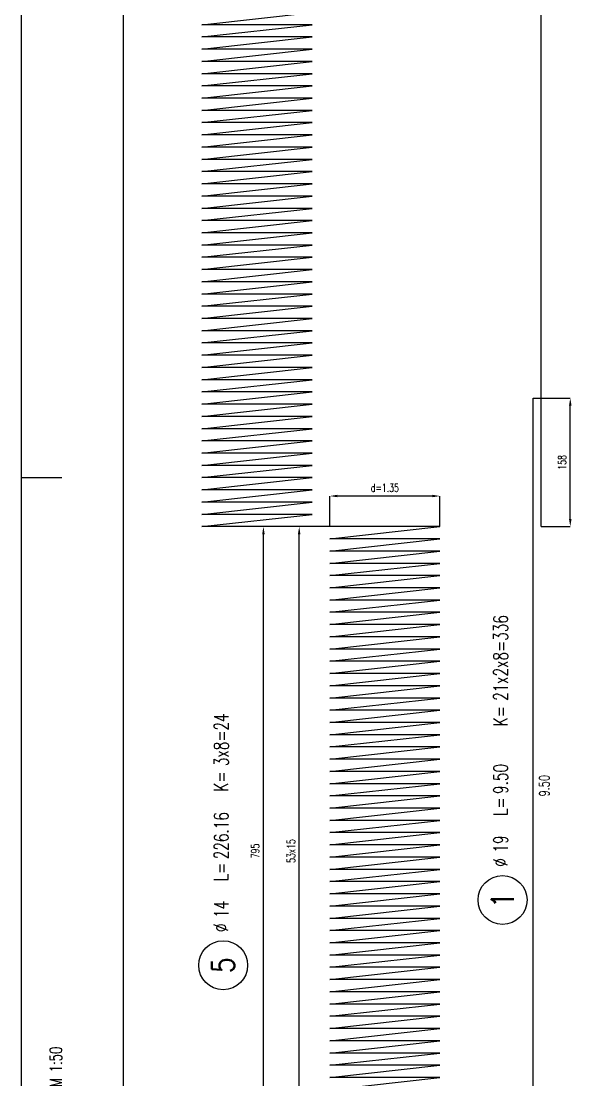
# Model space of a CAD drawing. Extents: x 0 to 12346, y 0 to 3567.
# Drawn here: x 0 to 682, y 737 to 2034 of the extents above; entities that cross this region are included whole.
import ezdxf
from ezdxf.enums import TextEntityAlignment as Align

# ---------------------------------------------------------------- set-up
doc = ezdxf.new("R2010")
doc.units = 0
doc.header["$LTSCALE"] = 50
doc.header["$PDMODE"] = 34
doc.header["$PDSIZE"] = 5
doc.layers.get('DEFPOINTS').update_dxf_attribs({"linetype": 'CONTINUOUS'})
for name, color, linetype in [('ARM', 1, 'CONTINUOUS'), ('ARM-I', 6, 'CONTINUOUS'), ('BETON', 7, 'CONTINUOUS'), ('FILE', 8, 'CONTINUOUS'), ('KOTE', 4, 'CONTINUOUS'), ('TANKO', 8, 'CONTINUOUS')]:
    doc.layers.add(name, color=color, linetype=linetype)
doc.styles.add('KOTE', font='romans.shx', dxfattribs={"width": 0.7})
doc.styles.get("Standard").update_dxf_attribs({"font": 'romans.shx', "width": 0.9})
doc.dimstyles.new('M-50', dxfattribs={"dimscale": 50, "dimtxt": 0.2, "dimasz": 0.185, "dimexe": 0, "dimexo": 0, "dimgap": 0.1, "dimtad": 1, "dimdec": 0, "dimzin": 0, "dimdsep": 46, "dimtxsty": 'KOTE', "dimcen": 0.09, "dimclrd": 256, "dimclre": 256, "dimclrt": 2, "dimadec": 0, "dimazin": 0, "dimtfac": 1, "dimtdec": 0, "dimtix": 1, "dimtmove": 2, "dimatfit": 3, "dimfxl": 0, "dimtolj": 1, "dimtzin": 0, "dimarcsym": 0})

# ---------------------------------------------------------------- blocks, each defined once
blk = doc.blocks.new('*D321')
at = {"layer": 'DEFPOINTS', "color": 0}
for p in [(340.8, 1415), (378.3, 1415), (378.3, 620)]:
    blk.add_point(p, dxfattribs=at)
at = {"layer": 'KOTE', "lineweight": -2}
for p, q in [((378.3, 1415), (340.8, 1415)), ((340.8, 629.2), (340.8, 1405.7)), ((378.3, 620), (340.8, 620))]:
    blk.add_line(p, q, dxfattribs=at)
at = {"layer": 'KOTE'}
for points in [[(339.2, 1405.7), (342.3, 1405.7), (340.8, 1415)], [(339.2, 629.2), (342.3, 629.2), (340.8, 620)]]:
    blk.add_solid(points, dxfattribs=at)
at = {"layer": 'KOTE', "color": 2, "insert": (330.8, 1017.5), "char_height": 10, "attachment_point": 5, "rotation": 90, "style": 'KOTE'}
blk.add_mtext('\\A1;53x15', dxfattribs=at)
blk = doc.blocks.new('*D322')
at = {"layer": 'DEFPOINTS', "color": 0}
for p in [(378.3, 1452.5), (378.3, 1415), (513.3, 1415)]:
    blk.add_point(p, dxfattribs=at)
at = {"layer": 'KOTE', "lineweight": -2}
for p, q in [((378.3, 1415), (378.3, 1452.5)), ((504, 1452.5), (387.5, 1452.5)), ((513.3, 1415), (513.3, 1452.5))]:
    blk.add_line(p, q, dxfattribs=at)
at = {"layer": 'KOTE'}
for points in [[(387.5, 1454), (387.5, 1451), (378.3, 1452.5)], [(504, 1454), (504, 1451), (513.3, 1452.5)]]:
    blk.add_solid(points, dxfattribs=at)
at = {"layer": 'KOTE', "color": 2, "insert": (445.8, 1462.5), "char_height": 10, "attachment_point": 5, "style": 'KOTE'}
blk.add_mtext('\\A1;d=1.35', dxfattribs=at)
blk = doc.blocks.new('POZ')
at = {"layer": 'ARM-I'}
blk.add_circle((0, 0), 0.6, dxfattribs=at)
at = {"layer": 'ARM', "width": 0.7}
for s, p in [('%%c', (0.814, -0.125)), ('L=', (2.064, -0.125)), ('K=', (4.256, -0.125))]:
    blk.add_text(s, height=0.35, dxfattribs=at).set_placement(p)
for tag, p in [('VA', (0.879, 0.435)), ('FI', (1.162, -0.13)), ('DUZ', (2.598, -0.13)), ('KOM', (4.881, -0.13))]:
    blk.add_attdef(tag, p, '', height=0.35, dxfattribs=at)
at = {"layer": 'ARM', "width": 0.7, "flags": 1}
for tag, p in [('TIP', (1.038, -0.896)), ('A', (1.162, -1.411)), ('B', (1.162, -1.918)), ('C', (1.162, -2.426)), ('D', (1.162, -2.934)), ('E', (1.162, -3.441)), ('F', (1.162, -3.949)), ('G', (1.162, -4.457)), ('H', (1.162, -4.964)), ('I', (1.162, -5.472)), ('J', (1.162, -5.98)), ('K', (1.162, -6.487)), ('L', (1.162, -6.995)), ('M', (1.162, -7.503)), ('N', (1.162, -8.011))]:
    blk.add_attdef(tag, p, '', height=0.35, dxfattribs=at)
at = {"layer": 'ARM-I', "width": 0.8}
blk.add_attdef('POZ', text='', height=0.55, dxfattribs=at).set_placement((0, 0), align=Align.MIDDLE)
blk = doc.blocks.new('*D323')
at = {"layer": 'DEFPOINTS', "color": 0}
for p in [(296.9, 1415), (378.3, 1415), (378.3, 620)]:
    blk.add_point(p, dxfattribs=at)
at = {"layer": 'KOTE', "lineweight": -2}
for p, q in [((378.3, 1415), (296.9, 1415)), ((296.9, 629.2), (296.9, 1405.7)), ((378.3, 620), (296.9, 620))]:
    blk.add_line(p, q, dxfattribs=at)
at = {"layer": 'KOTE'}
for points in [[(295.4, 1405.7), (298.5, 1405.7), (296.9, 1415)], [(295.4, 629.2), (298.5, 629.2), (296.9, 620)]]:
    blk.add_solid(points, dxfattribs=at)
at = {"layer": 'KOTE', "color": 2, "insert": (286.9, 1017.5), "char_height": 10, "attachment_point": 5, "rotation": 90, "style": 'KOTE'}
blk.add_mtext('\\A1;795', dxfattribs=at)
blk = doc.blocks.new('A$C03C140D4')
at = {"layer": 'ARM-I'}
for p, q in [((-135, 780), (0, 795)), ((0, 795), (-135, 795)), ((-135, 765), (0, 780)), ((0, 780), (-135, 780)), ((-135, 750), (0, 765)), ((0, 765), (-135, 765)), ((-135, 735), (0, 750)), ((0, 750), (-135, 750)), ((-135, 720), (0, 735)), ((0, 735), (-135, 735)), ((-135, 705), (0, 720)), ((0, 720), (-135, 720)), ((-135, 690), (0, 705)), ((0, 705), (-135, 705)), ((-135, 675), (0, 690)), ((0, 690), (-135, 690)), ((-135, 660), (0, 675)), ((0, 675), (-135, 675)), ((-135, 645), (0, 660)), ((0, 660), (-135, 660)), ((-135, 630), (0, 645)), ((0, 645), (-135, 645)), ((-135, 615), (0, 630)), ((0, 630), (-135, 630)), ((-135, 600), (0, 615)), ((0, 615), (-135, 615)), ((-135, 585), (0, 600)), ((0, 600), (-135, 600)), ((-135, 570), (0, 585)), ((0, 585), (-135, 585)), ((-135, 555), (0, 570)), ((0, 570), (-135, 570)), ((-135, 540), (0, 555)), ((0, 555), (-135, 555)), ((-135, 525), (0, 540)), ((0, 540), (-135, 540)), ((-135, 510), (0, 525)), ((0, 525), (-135, 525)), ((-135, 495), (0, 510)), ((0, 510), (-135, 510)), ((-135, 480), (0, 495)), ((0, 495), (-135, 495)), ((-135, 465), (0, 480)), ((0, 480), (-135, 480)), ((-135, 450), (0, 465)), ((0, 465), (-135, 465)), ((-135, 435), (0, 450)), ((0, 450), (-135, 450)), ((-135, 420), (0, 435)), ((0, 435), (-135, 435)), ((-135, 405), (0, 420)), ((0, 420), (-135, 420)), ((-135, 390), (0, 405)), ((0, 405), (-135, 405)), ((-135, 375), (0, 390)), ((0, 390), (-135, 390)), ((-135, 360), (0, 375)), ((0, 375), (-135, 375)), ((-135, 345), (0, 360)), ((0, 360), (-135, 360)), ((-135, 330), (0, 345)), ((0, 345), (-135, 345)), ((-135, 315), (0, 330)), ((0, 330), (-135, 330)), ((-135, 300), (0, 315)), ((0, 315), (-135, 315)), ((-135, 285), (0, 300)), ((0, 300), (-135, 300)), ((-135, 270), (0, 285)), ((0, 285), (-135, 285)), ((-135, 255), (0, 270)), ((0, 270), (-135, 270)), ((-135, 240), (0, 255)), ((0, 255), (-135, 255)), ((-135, 225), (0, 240)), ((0, 240), (-135, 240)), ((-135, 210), (0, 225)), ((0, 225), (-135, 225)), ((-135, 195), (0, 210)), ((0, 210), (-135, 210)), ((-135, 180), (0, 195)), ((0, 195), (-135, 195)), ((-135, 165), (0, 180)), ((0, 180), (-135, 180)), ((-135, 150), (0, 165)), ((0, 165), (-135, 165)), ((-135, 135), (0, 150)), ((0, 150), (-135, 150)), ((-135, 120), (0, 135)), ((0, 135), (-135, 135)), ((-135, 105), (0, 120)), ((0, 120), (-135, 120)), ((-135, 90), (0, 105)), ((0, 105), (-135, 105)), ((-135, 75), (0, 90)), ((0, 90), (-135, 90)), ((-135, 60), (0, 75)), ((0, 75), (-135, 75)), ((-135, 45), (0, 60)), ((0, 60), (-135, 60)), ((-135, 30), (0, 45)), ((0, 45), (-135, 45)), ((-135, 15), (0, 30)), ((0, 30), (-135, 30)), ((-135, 0), (0, 15)), ((0, 15), (-135, 15)), ((0, 0), (-135, 0))]:
    blk.add_line(p, q, dxfattribs=at)
blk = doc.blocks.new('*D346')
at = {"layer": 'DEFPOINTS', "color": 0}
for p in [(627.5, 1572.5), (673, 1572.5), (637.5, 1415)]:
    blk.add_point(p, dxfattribs=at)
at = {"layer": 'TANKO', "lineweight": -2}
for p, q in [((627.5, 1572.5), (673, 1572.5)), ((673, 1424.2), (673, 1563.2)), ((637.5, 1415), (673, 1415))]:
    blk.add_line(p, q, dxfattribs=at)
at = {"layer": 'TANKO'}
for points in [[(671.5, 1563.2), (674.6, 1563.2), (673, 1572.5)], [(671.5, 1424.2), (674.6, 1424.2), (673, 1415)]]:
    blk.add_solid(points, dxfattribs=at)
at = {"layer": 'TANKO', "color": 2, "insert": (663, 1493.7), "char_height": 10, "attachment_point": 5, "rotation": 90, "style": 'KOTE'}
blk.add_mtext('\\A1;158', dxfattribs=at)

msp = doc.modelspace()

# ---------------------------------------------------------------- linework, layer by layer
at = {"layer": 'ARM-I'}
for points in [[(637.5, 1415), (637.5, 2365)], [(627.5, 622.5), (627.5, 1572.5)]]:
    msp.add_lwpolyline(points, dxfattribs=at)
at = {"layer": 'BETON'}
for points in [[(0, 0), (10180.8, 0), (10180.8, 3566.7), (0, 3566.7)], [(125, 25), (10155.8, 25), (10155.8, 3541.7), (125, 3541.7)]]:
    msp.add_lwpolyline(points, close=True, dxfattribs=at)
at = {"layer": 'FILE'}
msp.add_line((0, 1475), (50, 1475), dxfattribs=at)

# ---------------------------------------------------------------- block references
at = {"layer": 'KOTE', "xscale": 50, "yscale": 50, "zscale": 50, "rotation": 90}
for p, values in [((590, 957.5), {'POZ': '1', 'FI': '19', 'DUZ': '9.50', 'KOM': '21x2x8=336'}), ((247.6, 877.5), {'POZ': '5', 'FI': '14', 'DUZ': '226.16', 'KOM': '3x8=24'})]:
    msp.add_blockref('POZ', p, dxfattribs=at).add_auto_attribs(values)
at = {"layer": 'TANKO'}
for p in [(356.5, 1415), (513.3, 620)]:
    msp.add_blockref('A$C03C140D4', p, dxfattribs=at)

# ---------------------------------------------------------------- texts
at = {"layer": 'FILE', "style": 'KOTE', "width": 0.7}
msp.add_text('3.6. Armaturni nacrt upornjaka "U1" na desnoj obali novog mosta preko rijeke Kupe u Sisku.......M 1:50', height=15, rotation=90, dxfattribs=at).set_placement((50, 25))
at = {"layer": 'KOTE', "style": 'KOTE', "width": 0.7}
msp.add_text('9.50', height=12.5, rotation=90, dxfattribs=at).set_placement((641.2, 1097.5), align=Align.MIDDLE)

# ---------------------------------------------------------------- dimensions: what is measured, and where the dimension line sits
at = {"layer": 'KOTE'}
for base, p1, angle, text, picture, middle in [((378.3, 1452.5), (513.3, 1415), 180, 'd=1.35', '*D322', (445.8, 1462.5)), ((340.8, 1415), (378.3, 620), 90, '53x15', '*D321', (330.8, 1017.5))]:
    dim = msp.add_linear_dim(base=base, p1=p1, p2=(378.3, 1415), angle=angle, text=text, dimstyle='M-50', dxfattribs=at)
    dim.commit()
    dim.dimension.update_dxf_attribs({"geometry": picture, "text_midpoint": middle})
dim = msp.add_linear_dim(base=(296.9, 1415), p1=(378.3, 620), p2=(378.3, 1415), angle=90, dimstyle='M-50', dxfattribs=at)
dim.commit()
dim.dimension.update_dxf_attribs({"geometry": '*D323', "text_midpoint": (286.9, 1017.5)})
at = {"layer": 'TANKO'}
dim = msp.add_linear_dim(base=(673.0305081, 1572.4919801), p1=(637.4669753, 1414.9919801), p2=(627.4669753, 1572.4919801), angle=90, dimstyle='M-50', dxfattribs=at)
dim.commit()
dim.dimension.update_dxf_attribs({"geometry": '*D346', "text_midpoint": (663.0305081, 1493.7419801)})

doc.saveas('drawing.dxf')
